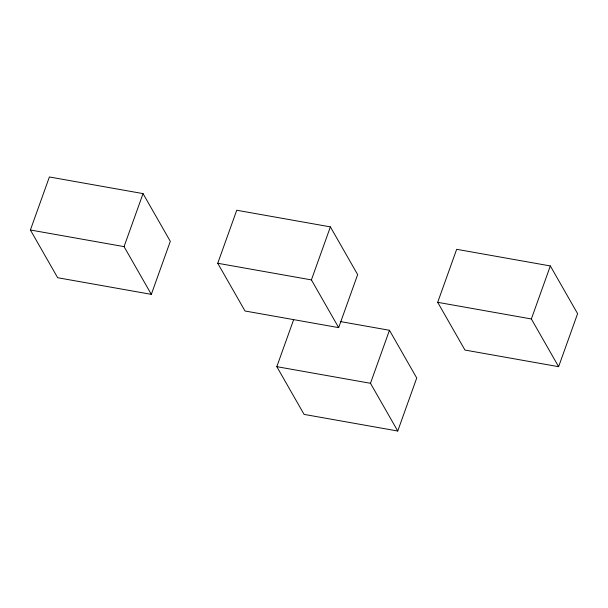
<?xml version="1.0" encoding="UTF-8"?>
<svg xmlns="http://www.w3.org/2000/svg" width="608" height="608" viewBox="0 0 608 608"><rect width="100%" height="100%" fill="white"/><g stroke="black" fill="none" stroke-linecap="round" stroke-linejoin="round"><path stroke-width="0.91" d="M30.4 229.999L49.385 176.974L143.04 193.61L170.308 241.33L151.324 294.356L57.661 277.719L30.4 229.999L124.062 246.628L151.324 294.356M124.062 246.628L143.04 193.61M217.748 263.272L236.732 210.246L330.387 226.883L357.656 274.603L338.671 327.628L245.016 310.992L217.748 263.272L311.41 279.9L338.671 327.628M340.313 321.556L389.462 330.281L416.731 378.001L397.746 431.026L304.084 414.39L276.822 366.67L293.588 319.831M311.41 279.9L330.387 226.883M397.746 431.026L370.477 383.298L389.462 330.281M437.692 302.328L456.676 249.31L550.339 265.947L577.6 313.667L558.615 366.685L464.96 350.056L437.692 302.328L531.354 318.964L558.615 366.685M531.354 318.964L550.339 265.947M276.822 366.67L370.477 383.298"/></g></svg>
